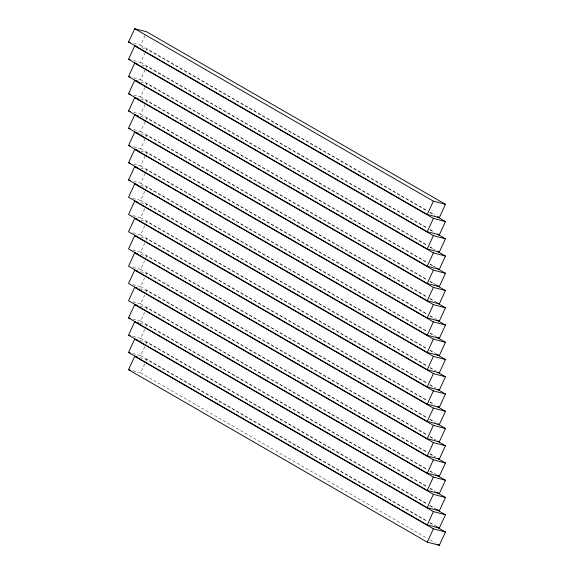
<?xml version="1.0" encoding="UTF-8"?>
<svg xmlns="http://www.w3.org/2000/svg" width="574" height="574" viewBox="0 0 574 574"><rect width="100%" height="100%" fill="white"/><g stroke="black" fill="none" stroke-linecap="round" stroke-linejoin="round"><path stroke-width="0.43" stroke-dasharray="2.87 2.15" d="M133.713 43.366L140.616 45.174L145.674 34.21M133.713 60.614L140.616 62.422L145.674 51.459M146.04 50.67L146.765 49.106L427.831 211.383M133.713 77.863L140.616 79.664L145.674 68.701M146.04 67.919L146.765 66.354L427.831 228.631M133.713 95.105L140.616 96.913L145.674 85.949M146.04 85.167L146.765 83.596L427.831 245.873M133.713 112.353L140.616 114.161L145.674 103.191M146.04 102.409L146.765 100.845L427.831 263.122M133.713 129.595L140.616 131.403L145.674 120.44M146.04 119.657L146.765 118.086L427.831 280.363M133.713 146.844L140.616 148.652L145.674 137.688M146.04 136.899L146.765 135.335L427.831 297.612M133.713 164.092L140.616 165.893L145.674 154.93M146.04 154.148L146.765 152.584L427.831 314.853M133.713 181.334L140.616 183.142L145.674 172.178M146.04 171.396L146.765 169.825L427.831 332.102M132.852 198.353L140.616 200.391L145.674 189.42M146.04 188.638L146.765 187.074L427.831 349.351M132.852 215.602L140.616 217.632L145.674 206.669M146.04 205.887L146.765 204.315L427.831 366.592M132.852 232.843L140.616 234.881L145.674 223.917M146.04 223.128L146.765 221.564L427.831 383.841M132.852 250.092L140.616 252.122L145.674 241.159M146.04 240.377L146.765 238.813L427.831 401.083M132.852 267.341L140.616 269.371L144.591 260.754M146.04 257.626L146.765 256.054L427.831 418.331M132.852 284.582L140.616 286.613L144.591 278.003M146.04 274.867L146.765 273.303L427.831 435.58M132.852 301.831L140.616 303.861L144.591 295.244M146.04 292.116L146.765 290.544L427.831 452.821M132.852 319.072L140.616 321.11L144.591 312.493M146.04 309.357L146.765 307.793L427.831 470.07M132.852 336.321L140.616 338.351L145.674 327.388M146.04 326.606L146.765 325.042L427.831 487.312M132.852 353.57L140.616 355.6L145.674 344.637M146.04 343.848L146.765 342.283L426.798 503.965M132.852 370.811L140.616 372.842L145.674 361.878M146.04 361.096L146.765 359.532L426.798 521.206M141.584 47.75L146.765 49.106M141.584 64.998L146.765 66.354M140.723 82.017L146.765 83.596M140.723 99.266L146.765 100.845M140.723 116.508L146.765 118.086M140.723 133.756L146.765 135.335M140.723 150.998L146.765 152.584M140.723 168.247L146.765 169.825M140.723 185.495L146.765 187.074M140.723 202.737L146.765 204.315M140.723 219.986L146.765 221.564M140.723 237.227L146.765 238.813M140.723 254.476L146.765 256.054M140.723 271.724L146.765 273.303M139.855 288.744L146.765 290.544M139.855 305.985L146.765 307.793M139.855 323.234L146.765 325.042M139.855 340.475L146.765 342.283M139.855 357.724L146.765 359.532M140.616 45.174L426.877 210.443M429.983 212.244L434.654 214.934M429.912 212.581L434.575 215.272M140.616 62.422L426.877 227.691M429.983 229.485L434.654 232.183M429.912 229.822L433.018 231.623M140.616 79.664L426.877 244.933M429.983 246.734L434.654 249.425M429.912 247.071L433.018 248.865M433.535 249.166L434.575 249.769M140.616 96.913L426.877 262.182M429.983 263.975L436.211 267.57M429.912 264.32L433.018 266.114M433.535 266.415L434.575 267.01M140.616 114.161L426.877 279.43M429.983 281.224L436.211 284.819M429.912 281.561L433.018 283.362M433.535 283.656L434.575 284.259M140.616 131.403L426.877 296.672M429.983 298.473L436.211 302.06M429.912 298.81L433.018 300.604M140.616 148.652L426.877 313.921M429.983 315.714L436.211 319.309M429.912 316.052L433.018 317.853M140.616 165.893L426.877 331.162M429.983 332.963L436.211 336.558M429.912 333.3L433.018 335.094M140.616 183.142L426.877 348.411M429.983 350.205L436.211 353.799M429.912 350.549L433.018 352.343M140.616 200.391L426.877 365.66M429.983 367.453L436.211 371.048M429.912 367.791L433.018 369.591M140.616 217.632L426.877 382.901M429.983 384.702L436.211 388.289M429.912 385.039L434.059 387.436M140.616 234.881L426.877 400.15M429.983 401.944L434.654 404.641M429.912 402.281L434.059 404.677M140.616 252.122L426.877 417.391M429.983 419.192L435.688 422.486M429.912 419.529L434.575 422.22M140.616 269.371L426.877 434.64M429.983 436.434L435.688 439.727M429.912 436.778L434.575 439.469M140.616 286.613L426.877 451.889M429.983 453.682L435.688 456.976M429.912 454.02L434.575 456.717M140.616 303.861L426.877 469.13M429.983 470.931L435.688 474.224M429.912 471.268L434.575 473.959M140.616 321.11L426.877 486.379M429.983 488.173L435.688 491.466M429.912 488.51L434.575 491.208M140.616 338.351L426.877 503.62M429.983 505.421L435.688 508.715M429.912 505.759L434.575 508.449M140.616 355.6L426.877 520.869M429.983 522.663L435.688 525.956M429.912 523L434.575 525.698M140.616 372.842L426.877 538.118M429.983 539.912L434.138 542.308M434.654 542.602L435.688 543.205"/><path stroke-width="0.86" d="M128.533 42.017L134.682 28.7L146.765 31.864L445.467 204.315L439.318 217.632L427.235 214.468L128.533 42.017L130.262 42.469M437.689 217.072L445.467 221.564L439.318 234.874L427.235 231.717L128.533 59.258L134.682 45.949L137.265 46.623M437.689 234.314L445.467 238.806L439.318 252.122L427.235 248.958L128.533 76.507L134.682 63.19L137.265 63.872M437.689 251.563L445.467 256.054L439.318 269.371L427.235 266.207L128.533 93.749L134.682 80.439L138.133 81.343M436.649 268.209L445.467 273.296L439.318 286.613L427.235 283.456L128.533 110.997L134.682 97.68L138.133 98.585M436.649 285.457L445.467 290.544L439.318 303.861L427.235 300.697L128.533 128.246L134.682 114.929L138.133 115.833M436.649 302.699L445.467 307.793L439.318 321.103L427.235 317.946L128.533 145.487L134.682 132.178L138.133 133.075M436.649 319.948L445.467 325.035L439.318 338.351L427.235 335.187L128.533 162.736L134.682 149.419L138.133 150.323M436.649 337.189L445.467 342.283L439.318 355.593L427.235 352.436L128.533 179.978L134.682 166.668L137.265 167.343M137.265 184.591L134.682 183.91L128.533 197.226L427.235 369.685L439.318 372.842L445.467 359.525L436.649 354.438M137.265 201.833L134.682 201.158L128.533 214.475L427.235 386.926L439.318 390.09L445.467 376.774L437.689 372.282M137.265 219.081L134.682 218.407L128.533 231.717L427.235 404.175L439.318 407.332L445.467 394.022L437.689 389.531M137.265 236.323L134.682 235.649L128.533 248.965L427.235 421.416L439.318 424.581L445.467 411.264L437.689 406.772M137.265 253.572L134.682 252.897L128.533 266.207L427.235 438.665L439.318 441.822L445.467 428.513L437.689 424.021M137.265 270.82L134.682 270.139L128.533 283.456L427.235 455.914L439.318 459.071L445.467 445.754L437.689 441.262M137.265 288.062L134.682 287.387L128.533 300.704L427.235 473.155L439.318 476.32L445.467 463.003L437.689 458.511M436.132 474.856L445.467 480.251L439.318 493.561L427.235 490.404L128.533 317.946L134.682 304.629L137.265 305.311M436.132 492.105L445.467 497.493L439.318 510.81L427.235 507.646L128.533 335.194L134.682 321.878L138.994 323.004M436.132 509.353L445.467 514.742L439.318 528.051L427.235 524.894L128.533 352.436L134.682 339.126L137.265 339.801M436.132 526.595L445.467 531.983L439.318 545.3L427.235 542.136L128.533 369.685L134.682 356.368L137.265 357.05M427.235 214.468L433.384 201.158L445.467 204.315M427.235 231.717L433.384 218.4L445.467 221.564M427.235 248.958L433.384 235.649L445.467 238.806M427.235 266.207L433.384 252.89L445.467 256.054M427.235 283.456L433.384 270.139L445.467 273.296M427.235 300.697L433.384 287.387L445.467 290.544M427.235 317.946L433.384 304.629L445.467 307.793M427.235 335.187L433.384 321.878L445.467 325.035M427.235 352.436L433.384 339.119L445.467 342.283M427.235 369.685L433.384 356.368L445.467 359.525M427.235 386.926L433.384 373.609L445.467 376.774M427.235 404.175L433.384 390.858L445.467 394.022M427.235 421.416L433.384 408.107L445.467 411.264M427.235 438.665L433.384 425.348L445.467 428.513M427.235 455.914L433.384 442.597L445.467 445.754M427.235 473.155L433.384 459.839L445.467 463.003M427.235 490.404L433.384 477.087L445.467 480.251M427.235 507.646L433.384 494.336L445.467 497.493M427.235 524.894L433.384 511.578L445.467 514.742M427.235 542.136L433.384 528.826L445.467 531.983M128.533 59.258L130.262 59.71M128.533 76.507L130.262 76.959M128.533 93.749L130.262 94.201M128.533 110.997L130.262 111.449M128.533 128.246L130.262 128.698M128.533 145.487L130.262 145.94M128.533 162.736L130.262 163.188M128.533 179.978L130.262 180.43M128.533 317.946L130.262 318.398M128.533 335.194L130.262 335.647M128.533 352.436L130.262 352.888M128.533 369.685L130.262 370.137M134.682 28.7L433.384 201.158M437.768 216.735L439.318 217.632M134.682 45.949L433.384 218.4M437.768 233.977L439.318 234.874M134.682 63.19L433.384 235.649M437.768 251.225L439.318 252.122M134.682 80.439L433.384 252.89M134.682 97.68L433.384 270.139M438.285 286.017L439.318 286.613M134.682 114.929L433.384 287.387M438.285 303.259L439.318 303.861M134.682 132.178L433.384 304.629M438.285 320.507L439.318 321.103M134.682 149.419L433.384 321.878M438.285 337.749L439.318 338.351M134.682 166.668L433.384 339.119M438.285 354.997L439.318 355.593M134.682 183.91L433.384 356.368M438.285 372.246L439.318 372.842M134.682 201.158L433.384 373.609M438.285 389.488L439.318 390.09M134.682 218.407L433.384 390.858M438.285 406.736L439.318 407.332M134.682 235.649L433.384 408.107M438.285 423.978L439.318 424.581M134.682 252.897L433.384 425.348M438.285 441.227L439.318 441.822M134.682 270.139L433.384 442.597M438.285 458.475L439.318 459.071M134.682 287.387L433.384 459.839M437.768 475.416L439.318 476.32M134.682 304.629L433.384 477.087M437.768 492.664L439.318 493.561M134.682 321.878L433.384 494.336M437.768 509.913L439.318 510.81M134.682 339.126L433.384 511.578M437.768 527.154L439.318 528.051M134.682 356.368L433.384 528.826M437.768 544.403L439.318 545.3"/></g></svg>
